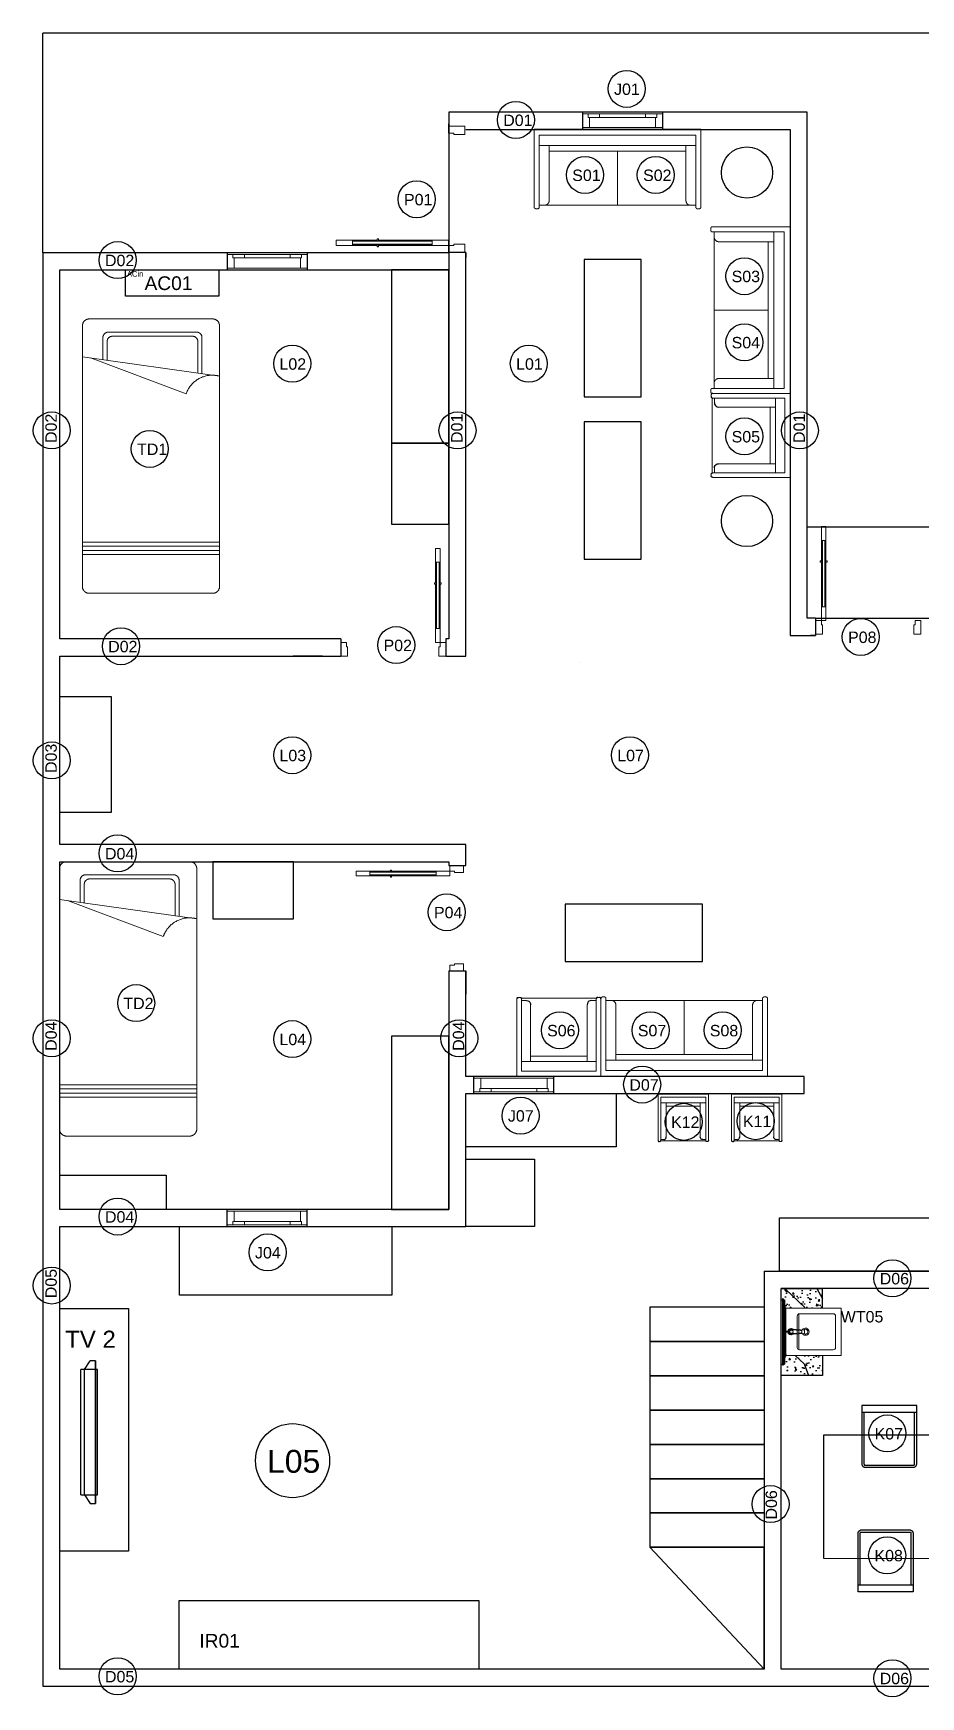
# Model space of a CAD drawing. Header units: centimetres. Extents: x 1014 to 6932, y -804 to 5080.
# Drawn here: x 1014 to 1791, y -8 to 1448 of the extents above; entities that cross this region are included whole.
import ezdxf

# ---------------------------------------------------------------- set-up
doc = ezdxf.new("R2010")
doc.units = ezdxf.units.CM
doc.header["$MEASUREMENT"] = 0
doc.set_wipeout_variables(frame=1)
for name, color, linetype in [('ARS-Dinding', 7, 'Continuous'), ('ARS-FURNITURE', 252, 'Continuous'), ('ARS-LANTAI', 2, 'Continuous'), ('ARS-Perabot', 9, 'Continuous'), ('FURNITURE', 251, 'Continuous'), ('TEKS', 7, 'Continuous')]:
    doc.layers.add(name, color=color, linetype=linetype)
doc.layers.add('ARS-KUSEN', color=25, linetype='Continuous', lineweight=9)
doc.layers.add('Hatch', color=8, linetype='Continuous', lineweight=9)
doc.styles.get("Standard").update_dxf_attribs({"font": 'arial.ttf'})
pattern_1 = [(320, (4722.475, -12327.664), (-1.255043, -14.345204), [1.5, -16.5]), (265, (4722.475, -12327.664), (15.043843, 2.775027), [1.2, -13.2]), (10.45144, (4722.371, -12328.859), (13.7888, -11.570177), [1.274804, -14.022842]), (316.1842, (4726.475, -12327.664), (-3.310386, -21.344827), [2.25, -24.75]), (6.63564, (4726.2, -12329.442), (19.482372, -18.69324), [1.912207, -21.034275]), (261.18416, (4726.475, -12327.664), (19.482372, -18.69324), [1.8, -19.8]), (291, (4725.475, -12329.664), (-8.052378, -11.938141), [1.5, -16.5]), (236, (4725.475, -12329.664), (14.503001, -4.866307), [1.2, -13.2]), (341.45144, (4724.804, -12330.658), (6.450623, -16.804448), [1.274804, -14.022842]), (307.5, (4722.4754, -12327.6636), (6.657877, -0.2431971), [0, -13.04, 0, -13.4, 0, -13.25]), (277.5, (4722.4754, -12327.6636), (7.8882342, -5.2613907), [0, -7.64, 0, -12.74, 0, -5.05]), (237.5, (4722.4754, -12323.2036), (-0.4510974, -10.6764487), [0, -5, 0, -15.6, 0, -20.7]), (227.5, (4722.475, -12321.204), (2.0020996, -11.6637234), [0, -6.5, 0, -10.36, 0, -14.7])]
pattern_2 = [(288.4349, (4709.475, -12327.664), (49.99992, -100.000022), [18.97365, -139.1402]), (319.3987, (4715.4754, -12345.6636), (299.999951, -250.000021), [9.21955, -451.7577]), (316.8476, (4672.4754, -12351.6636), (749.99987688, -700.0001417), [21.9317, -1074.6539]), (289.9831, (4688.4754, -12366.6636), (149.9999727, -400.000033), [11.7047, -573.5303]), (270, (4692.475, -12327.664), (50, -50), [10, -40]), (298.4429, (4692.4754, -12337.6636), (-349.99969195, 650.0001883), [27.2947, -1337.4397]), (264.2894, (4705.4754, -12361.6636), (50.0000657, 449.9999712), [10.0499, -492.4439]), (309.8056, (4704.4754, -12371.6636), (-200.0001216, 249.999903), [7.81025, -382.70225])]

# ---------------------------------------------------------------- blocks, each defined once
blk = doc.blocks.new('SOFA 2')
at = {"layer": 'FURNITURE', "lineweight": 13}
for points in [[(-112.1, 3.2), (-112.2, 3.2), (-112.2, 3.2), (-112.3, 3.2), (-112.3, 3.2), (-112.4, 3.2), (-112.4, 3.2), (-112.5, 3.2), (-112.5, 3.2), (-112.6, 3.2), (-112.6, 3.1), (-112.6, 3.1), (-112.7, 3.1), (-112.7, 3.1), (-112.8, 3.1), (-112.8, 3), (-112.9, 3), (-112.9, 3), (-112.9, 3), (-113, 2.9), (-113, 2.9), (-113.1, 2.9), (-113.1, 2.8), (-113.1, 2.8), (-113.2, 2.8), (-113.2, 2.7), (-113.2, 2.7), (-113.3, 2.7), (-113.3, 2.6), (-113.3, 2.6), (-113.3, 2.5), (-113.4, 2.5), (-113.4, 2.4), (-113.4, 2.4), (-113.4, 2.4), (-113.5, 2.3), (-113.5, 2.3), (-113.5, 2.2), (-113.5, 2.2), (-113.5, 2.1), (-113.5, 2.1), (-113.5, 2), (-113.5, 2), (-113.6, 1.9), (-113.6, 1.9), (-113.6, 1.8), (-113.6, 1.8)], [(-113.6, -35.9), (-113.6, 1.8)], [(-110.4, 3.2), (-112.1, 3.2)], [(-108.9, 1.8), (-108.9, 1.8), (-108.9, 1.9), (-108.9, 1.9), (-108.9, 2), (-108.9, 2), (-108.9, 2.1), (-109, 2.1), (-109, 2.2), (-109, 2.2), (-109, 2.3), (-109, 2.3), (-109, 2.4), (-109.1, 2.4), (-109.1, 2.4), (-109.1, 2.5), (-109.1, 2.5), (-109.1, 2.6), (-109.2, 2.6), (-109.2, 2.7), (-109.2, 2.7), (-109.3, 2.7), (-109.3, 2.8), (-109.3, 2.8), (-109.4, 2.8), (-109.4, 2.9), (-109.4, 2.9), (-109.5, 2.9), (-109.5, 3), (-109.6, 3), (-109.6, 3), (-109.6, 3), (-109.7, 3.1), (-109.7, 3.1), (-109.8, 3.1), (-109.8, 3.1), (-109.9, 3.1), (-109.9, 3.2), (-110, 3.2), (-110, 3.2), (-110.1, 3.2), (-110.1, 3.2), (-110.2, 3.2), (-110.2, 3.2), (-110.3, 3.2), (-110.3, 3.2), (-110.4, 3.2)], [(-108.9, -35.9), (-108.9, 1.8)], [(-36.3, 0), (-108.9, 0)], [(-99.7, -4.3), (-99.7, -4.2), (-99.7, -4), (-99.7, -3.9), (-99.8, -3.7), (-99.8, -3.6), (-99.8, -3.4), (-99.8, -3.3), (-99.9, -3.1), (-99.9, -3), (-100, -2.9), (-100, -2.7), (-100.1, -2.6), (-100.1, -2.4), (-100.2, -2.3), (-100.3, -2.2), (-100.3, -2.1), (-100.4, -1.9), (-100.5, -1.8), (-100.6, -1.7), (-100.7, -1.6), (-100.8, -1.5), (-100.9, -1.3), (-101, -1.2), (-101.1, -1.1), (-101.2, -1), (-101.3, -0.9), (-101.4, -0.9), (-101.6, -0.8), (-101.7, -0.7), (-101.8, -0.6), (-101.9, -0.5), (-102.1, -0.5), (-102.2, -0.4), (-102.3, -0.3), (-102.5, -0.3), (-102.6, -0.2), (-102.7, -0.2), (-102.9, -0.1), (-103, -0.1), (-103.2, -0.1), (-103.3, 0), (-103.5, 0), (-103.6, 0), (-103.8, 0), (-103.9, 0), (-104, 0)], [(-36.3, 0), (36.3, 0)], [(-36.3, -35.9), (-36.3, 0)], [(37.7, 3.2), (37.7, 3.2), (37.7, 3.2), (37.6, 3.2), (37.6, 3.2), (37.5, 3.2), (37.5, 3.2), (37.4, 3.1), (37.4, 3.1), (37.3, 3.1), (37.3, 3.1), (37.2, 3.1), (37.2, 3.1), (37.1, 3), (37.1, 3), (37, 3), (37, 3), (37, 2.9), (36.9, 2.9), (36.9, 2.9), (36.8, 2.9), (36.8, 2.8), (36.8, 2.8), (36.7, 2.8), (36.7, 2.7), (36.7, 2.7), (36.6, 2.7), (36.6, 2.6), (36.6, 2.6), (36.5, 2.5), (36.5, 2.5), (36.5, 2.5), (36.5, 2.4), (36.4, 2.4), (36.4, 2.3), (36.4, 2.3), (36.4, 2.2), (36.4, 2.2), (36.4, 2.1), (36.3, 2.1), (36.3, 2), (36.3, 2), (36.3, 1.9), (36.3, 1.9), (36.3, 1.8), (36.3, 1.8), (36.3, 1.7)], [(36.3, -35.9), (36.3, 1.7)], [(37.7, 3.2), (39.5, 3.2)], [(41, 1.7), (41, 1.8), (40.9, 1.8), (40.9, 1.9), (40.9, 1.9), (40.9, 2), (40.9, 2), (40.9, 2.1), (40.9, 2.1), (40.9, 2.2), (40.9, 2.2), (40.9, 2.3), (40.8, 2.3), (40.8, 2.4), (40.8, 2.4), (40.8, 2.4), (40.7, 2.5), (40.7, 2.5), (40.7, 2.6), (40.7, 2.6), (40.6, 2.7), (40.6, 2.7), (40.6, 2.7), (40.5, 2.8), (40.5, 2.8), (40.5, 2.8), (40.4, 2.9), (40.4, 2.9), (40.3, 2.9), (40.3, 2.9), (40.3, 3), (40.2, 3), (40.2, 3), (40.1, 3), (40.1, 3.1), (40, 3.1), (40, 3.1), (39.9, 3.1), (39.9, 3.1), (39.8, 3.1), (39.8, 3.2), (39.8, 3.2), (39.7, 3.2), (39.7, 3.2), (39.6, 3.2), (39.6, 3.2), (39.5, 3.2)], [(40.9, -35.9), (41, 1.7)], [(-99.7, -35.9), (-99.7, -4.3)], [(31.4, 0), (31.3, 0), (31.1, 0), (31, 0), (30.8, 0), (30.7, -0.1), (30.6, -0.1), (30.4, -0.1), (30.3, -0.2), (30.1, -0.2), (30, -0.3), (29.9, -0.3), (29.7, -0.4), (29.6, -0.4), (29.4, -0.5), (29.3, -0.6), (29.2, -0.6), (29.1, -0.7), (28.9, -0.8), (28.8, -0.9), (28.7, -1), (28.6, -1.1), (28.5, -1.2), (28.4, -1.3), (28.3, -1.4), (28.2, -1.5), (28.1, -1.6), (28, -1.7), (27.9, -1.8), (27.8, -2), (27.7, -2.1), (27.7, -2.2), (27.6, -2.3), (27.5, -2.5), (27.5, -2.6), (27.4, -2.7), (27.4, -2.9), (27.3, -3), (27.3, -3.2), (27.2, -3.3), (27.2, -3.5), (27.2, -3.6), (27.1, -3.7), (27.1, -3.9), (27.1, -4), (27.1, -4.2), (27.1, -4.3)], [(27.1, -35.9), (27.1, -4.3)], [(-113.6, -70.4), (-113.6, -35.9)], [(-108.9, -65), (-108.9, -35.9)], [(-99.7, -55.4), (-99.7, -35.9)], [(-36.3, -50.1), (-36.3, -35.9)], [(27.1, -55.4), (27.1, -35.9)], [(36.3, -65), (36.3, -35.9)], [(40.9, -70.5), (40.9, -35.9)], [(-36.3, -55.4), (-108.9, -55.4)], [(-36.3, -50.1), (-99.7, -50.1)], [(-36.3, -50.1), (27.1, -50.1)], [(-36.3, -55.4), (36.3, -55.4)], [(-36.3, -70.5), (-113.6, -70.4)], [(-36.3, -65), (-108.9, -65)], [(-36.3, -65), (36.3, -65)], [(-36.3, -70.5), (40.9, -70.5)]]:
    blk.add_lwpolyline(points, dxfattribs=at)
blk = doc.blocks.new('SOFA 1')
at = {"layer": 'FURNITURE', "lineweight": 13}
for points in [[(-53.5, 13.8), (-53.5, -71.2)], [(-53.5, 13.8), (-18.9, 13.8)], [(-48.1, 9.2), (-48.1, -66.5)], [(-48.1, 9.2), (-18.9, 9.2)], [(-38.5, 9.2), (-38.5, -66.5)], [(-19, 13.8), (25, 13.8)], [(-19, 9.2), (25, 9.2)], [(-19, 0), (19, 0)], [(23.3, 4.3), (23.3, 9.2)], [(25.6, 9.3), (25.6, -66.7)], [(26.5, 10.6), (26.5, 12.4)], [(-38.5, 0), (-19, 0)], [(-33.1, 0), (-33.1, -57.3)], [(-48.1, -66.5), (-19, -66.5)], [(-38.5, -57.3), (-19, -57.3)], [(-19, -57.3), (19, -57.3)], [(-19, -66.5), (25, -66.5)], [(23.3, -61.6), (23.3, -66.5)], [(-53.5, -71.2), (-19, -71.2)], [(-19, -71.2), (25, -71.2)], [(26.5, -68), (26.5, -69.7)]]:
    blk.add_lwpolyline(points, dxfattribs=at)
at = {"layer": 'FURNITURE'}
for points in [[(20.3, 0.2), (19, 0)], [(21.5, 0.8), (20.3, 0.2)], [(22.5, 1.8), (21.5, 0.8)], [(23.1, 3), (22.5, 1.8)], [(23.3, 4.3), (23.1, 3)], [(25, 13.8), (25.5, 13.8)], [(25.5, 9.3), (25, 9.2)], [(25.5, 13.8), (25.9, 13.6)], [(25.9, 9.5), (25.5, 9.3)], [(25.9, 13.6), (26.2, 13.2)], [(26.2, 9.8), (25.9, 9.5)], [(26.2, 13.2), (26.4, 12.8)], [(26.4, 10.2), (26.2, 9.8)], [(26.4, 12.8), (26.5, 12.4)], [(26.5, 10.6), (26.4, 10.2)], [(20.3, -57.5), (19, -57.3)], [(21.5, -58.1), (20.3, -57.5)], [(22.5, -59.1), (21.5, -58.1)], [(23.1, -60.3), (22.5, -59.1)], [(23.3, -61.6), (23.1, -60.3)], [(25.5, -66.6), (25, -66.5)], [(25.9, -66.8), (25.5, -66.6)], [(26.2, -67.1), (25.9, -66.8)], [(26.4, -67.5), (26.2, -67.1)], [(25, -71.2), (25.5, -71.1)], [(25.5, -71.1), (25.9, -70.9)], [(25.9, -70.9), (26.2, -70.6)], [(26.2, -70.6), (26.4, -70.2)], [(26.5, -68), (26.4, -67.5)], [(26.4, -70.2), (26.5, -69.7)]]:
    blk.add_lwpolyline(points, dxfattribs=at)
blk = doc.blocks.new('meja tamu')
at = {"layer": 'ARS-Perabot'}
blk.add_lwpolyline([(1795.9, 3406.3), (1675.9, 3406.3), (1675.9, 3356.3), (1795.9, 3356.3)], close=True, dxfattribs=at)
blk = doc.blocks.new('JUM')
at = {"layer": 'FURNITURE', "lineweight": 13}
for points in [[(61208, 1255), (61206, 1255), (61205, 1255), (61203, 1255), (61201, 1254), (61200, 1254), (61198, 1254), (61196, 1254), (61195, 1253), (61193, 1253), (61191, 1252), (61190, 1251), (61188, 1251), (61187, 1250), (61185, 1249), (61184, 1249), (61182, 1248), (61181, 1247), (61179, 1246), (61178, 1245), (61176, 1244), (61175, 1243), (61174, 1241), (61173, 1240), (61171, 1239), (61170, 1238), (61169, 1236), (61168, 1235), (61167, 1234), (61166, 1232), (61165, 1231), (61164, 1229), (61164, 1228), (61163, 1226), (61162, 1225), (61162, 1223), (61161, 1222), (61160, 1220), (61160, 1218), (61159, 1217), (61159, 1215), (61159, 1213), (61158, 1212), (61158, 1210), (61158, 1208), (61158, 1207), (61158, 1205)], [(61208, 1255), (62108, 1255)], [(62158, 1205), (62158, 1207), (62158, 1208), (62158, 1210), (62158, 1212), (62157, 1213), (62157, 1215), (62157, 1217), (62156, 1218), (62156, 1220), (62155, 1222), (62155, 1223), (62154, 1225), (62153, 1226), (62152, 1228), (62152, 1229), (62151, 1231), (62150, 1232), (62149, 1234), (62148, 1235), (62147, 1236), (62146, 1238), (62145, 1239), (62143, 1240), (62142, 1241), (62141, 1243), (62140, 1244), (62138, 1245), (62137, 1246), (62135, 1247), (62134, 1248), (62133, 1249), (62131, 1249), (62130, 1250), (62128, 1251), (62126, 1251), (62125, 1252), (62123, 1253), (62122, 1253), (62120, 1254), (62118, 1254), (62117, 1254), (62115, 1254), (62113, 1255), (62111, 1255), (62110, 1255), (62108, 1255)], [(61158, -695), (61158, 1205)], [(61326, 1159), (61325, 1159), (61323, 1159), (61322, 1159), (61320, 1159), (61319, 1159), (61318, 1158), (61316, 1158), (61315, 1158), (61314, 1157), (61312, 1157), (61311, 1157), (61310, 1156), (61309, 1155), (61307, 1155), (61306, 1154), (61305, 1154), (61304, 1153), (61303, 1152), (61302, 1151), (61301, 1150), (61300, 1149), (61299, 1149), (61298, 1148), (61297, 1147), (61296, 1146), (61295, 1145), (61294, 1143), (61293, 1142), (61292, 1141), (61292, 1140), (61291, 1139), (61290, 1138), (61290, 1137), (61289, 1135), (61289, 1134), (61288, 1133), (61288, 1131), (61287, 1130), (61287, 1129), (61287, 1127), (61286, 1126), (61286, 1125), (61286, 1123), (61286, 1122), (61286, 1121), (61286, 1119)], [(61286, 1119), (61286, 857)], [(61356, 1129), (61355, 1129), (61353, 1129), (61352, 1129), (61350, 1129), (61349, 1129), (61348, 1128), (61346, 1128), (61345, 1128), (61344, 1127), (61342, 1127), (61341, 1127), (61340, 1126), (61339, 1125), (61337, 1125), (61336, 1124), (61335, 1124), (61334, 1123), (61333, 1122), (61332, 1121), (61331, 1120), (61330, 1119), (61329, 1119), (61328, 1118), (61327, 1117), (61326, 1116), (61325, 1115), (61324, 1113), (61323, 1112), (61322, 1111), (61322, 1110), (61321, 1109), (61320, 1108), (61320, 1107), (61319, 1105), (61319, 1104), (61318, 1103), (61318, 1101), (61317, 1100), (61317, 1099), (61317, 1097), (61316, 1096), (61316, 1095), (61316, 1093), (61316, 1092), (61316, 1091), (61316, 1089)], [(61968, 1159), (61326, 1159)], [(61938, 1129), (61356, 1129)], [(61978, 1089), (61978, 1091), (61978, 1092), (61978, 1093), (61978, 1095), (61978, 1096), (61977, 1097), (61977, 1099), (61977, 1100), (61976, 1101), (61976, 1103), (61975, 1104), (61975, 1105), (61974, 1107), (61974, 1108), (61973, 1109), (61972, 1110), (61972, 1111), (61971, 1112), (61970, 1113), (61969, 1115), (61968, 1116), (61968, 1117), (61967, 1118), (61966, 1119), (61965, 1119), (61964, 1120), (61962, 1121), (61961, 1122), (61960, 1123), (61959, 1124), (61958, 1124), (61957, 1125), (61955, 1125), (61954, 1126), (61953, 1127), (61952, 1127), (61950, 1127), (61949, 1128), (61948, 1128), (61946, 1128), (61945, 1129), (61944, 1129), (61942, 1129), (61941, 1129), (61940, 1129), (61938, 1129)], [(62008, 1119), (62008, 1121), (62008, 1122), (62008, 1123), (62008, 1125), (62008, 1126), (62007, 1127), (62007, 1129), (62007, 1130), (62006, 1131), (62006, 1133), (62005, 1134), (62005, 1135), (62004, 1137), (62004, 1138), (62003, 1139), (62002, 1140), (62002, 1141), (62001, 1142), (62000, 1143), (61999, 1145), (61998, 1146), (61998, 1147), (61997, 1148), (61996, 1149), (61995, 1149), (61994, 1150), (61992, 1151), (61991, 1152), (61990, 1153), (61989, 1154), (61988, 1154), (61987, 1155), (61985, 1155), (61984, 1156), (61983, 1157), (61982, 1157), (61980, 1157), (61979, 1158), (61978, 1158), (61976, 1158), (61975, 1159), (61974, 1159), (61972, 1159), (61971, 1159), (61970, 1159), (61968, 1159)], [(62008, 959), (62008, 1119)], [(62158, -695), (62158, 1205)], [(62158, 980), (61158, 839)], [(61316, 1089), (61316, 861)], [(61402, 709), (62100, 971)], [(61978, 954), (61978, 1089)], [(61402, 709), (61399, 716), (61396, 722), (61394, 729), (61390, 735), (61387, 741), (61384, 747), (61380, 753), (61376, 759), (61372, 765), (61367, 770), (61363, 776), (61358, 781), (61353, 786), (61348, 791), (61343, 796), (61337, 800), (61332, 805), (61326, 809), (61320, 813), (61314, 816), (61308, 820), (61302, 823), (61296, 826), (61289, 829), (61283, 832), (61276, 834), (61269, 836), (61263, 838), (61256, 840), (61249, 842), (61242, 843), (61235, 844), (61228, 845), (61221, 845), (61214, 845), (61207, 845), (61200, 845), (61193, 845), (61186, 844), (61179, 843), (61172, 842), (61165, 840), (61158, 839)], [(61158, -372), (62158, -372)], [(61158, -402), (62158, -402)], [(61158, -432), (62158, -432)], [(61158, -462), (62158, -462)], [(61158, -695), (61158, -697), (61158, -698), (61158, -700), (61158, -702), (61159, -704), (61159, -705), (61159, -707), (61160, -709), (61160, -710), (61161, -712), (61162, -713), (61162, -715), (61163, -717), (61164, -718), (61164, -720), (61165, -721), (61166, -723), (61167, -724), (61168, -725), (61169, -727), (61170, -728), (61171, -729), (61173, -730), (61174, -732), (61175, -733), (61176, -734), (61178, -735), (61179, -736), (61181, -737), (61182, -738), (61184, -739), (61185, -739), (61187, -740), (61188, -741), (61190, -742), (61191, -742), (61193, -743), (61195, -743), (61196, -744), (61198, -744), (61200, -744), (61201, -745), (61203, -745), (61205, -745), (61206, -745), (61208, -745)], [(62108, -745), (62110, -745), (62111, -745), (62113, -745), (62115, -745), (62117, -744), (62118, -744), (62120, -744), (62122, -743), (62123, -743), (62125, -742), (62126, -742), (62128, -741), (62130, -740), (62131, -739), (62133, -739), (62134, -738), (62135, -737), (62137, -736), (62138, -735), (62140, -734), (62141, -733), (62142, -732), (62143, -730), (62145, -729), (62146, -728), (62147, -727), (62148, -725), (62149, -724), (62150, -723), (62151, -721), (62152, -720), (62152, -718), (62153, -717), (62154, -715), (62155, -713), (62155, -712), (62156, -710), (62156, -709), (62157, -707), (62157, -705), (62157, -704), (62158, -702), (62158, -700), (62158, -698), (62158, -697), (62158, -695)], [(62108, -745), (61208, -745)]]:
    blk.add_lwpolyline(points, dxfattribs=at)
blk = doc.blocks.new('rak 3')
at = {"layer": 'ARS-Perabot'}
blk.add_lwpolyline([(1286.9, 3561.3), (1379.9, 3561.3), (1379.9, 3531.3), (1286.9, 3531.3)], close=True, dxfattribs=at)
blk = doc.blocks.new('jendela')
at = {"layer": 'ARS-Dinding', "color": 251}
for points in [[(2049.6, 3090.9), (2049.6, 3075.9)], [(2119.6, 3090.9), (2119.6, 3075.9)]]:
    blk.add_lwpolyline(points, dxfattribs=at)
at = {"layer": 'ARS-KUSEN'}
for points in [[(2049.6, 3077.4), (2049.6, 3089.4)], [(2049.6, 3089.4), (2054.6, 3089.4)], [(2049.6, 3077.4), (2049.6, 3089.4)], [(2054.6, 3089.4), (2054.6, 3086.4)], [(2064.6, 3089.4), (2054.6, 3089.4)], [(2054.6, 3089.4), (2054.6, 3086.4)], [(2054.6, 3086.4), (2064.6, 3086.4)], [(2054.6, 3086.4), (2055.6, 3086.4)], [(2055.6, 3086.4), (2055.6, 3077.4)], [(2064.6, 3087.4), (2064.6, 3089.4)], [(2064.6, 3089.4), (2104.6, 3089.4)], [(2064.6, 3087.4), (2064.6, 3089.4)], [(2064.6, 3086.4), (2064.6, 3087.6)], [(2064.6, 3086.4), (2064.6, 3087.6)], [(2104.6, 3086.4), (2064.6, 3086.4)], [(2104.6, 3089.4), (2114.6, 3089.4)], [(2104.6, 3087.6), (2104.6, 3089.4)], [(2104.6, 3089.4), (2104.6, 3087.6)], [(2104.6, 3086.4), (2104.6, 3087.6)], [(2104.6, 3087.6), (2104.6, 3086.4)], [(2114.6, 3086.4), (2104.6, 3086.4)], [(2113.6, 3086.4), (2114.6, 3086.4)], [(2113.6, 3077.4), (2113.6, 3086.4)], [(2114.6, 3089.4), (2114.6, 3086.4)], [(2114.6, 3086.4), (2114.6, 3089.4)], [(2114.6, 3089.4), (2119.6, 3089.4), (2119.6, 3077.4)], [(2055.6, 3077.4), (2049.6, 3077.4)], [(2119.6, 3077.4), (2049.6, 3077.4)], [(2119.6, 3077.4), (2113.6, 3077.4)]]:
    blk.add_lwpolyline(points, dxfattribs=at)
blk = doc.blocks.new('pintu 80')
at = {"layer": 'ARS-KUSEN'}
for points in [[(958.07, 3503.09), (958.57, 3503.09), (958.57, 3503.49), (958.67, 3503.49), (958.67, 3504.29), (958.07, 3504.29)], [(967.27, 3503.09), (966.77, 3503.09), (966.77, 3503.49), (966.67, 3503.49), (966.67, 3504.29), (967.27, 3504.29)], [(958.57, 3503.09), (958.57, 3501.89), (958.97, 3501.89), (958.97, 3503.09)], [(958.62, 3497.99), (958.62, 3497.89), (958.47, 3497.89), (958.47, 3497.99)], [(958.92, 3497.99), (958.92, 3497.89), (959.07, 3497.89), (959.07, 3497.99)], [(958.57, 3496.09), (958.57, 3494.89), (958.97, 3494.89), (958.97, 3496.09)]]:
    blk.add_lwpolyline(points, close=True, dxfattribs=at)
at = {"layer": 'ARS-KUSEN', "color": 16}
for points in [[(958.97, 3497.99), (958.97, 3501.89), (958.57, 3501.89), (958.57, 3497.99)], [(958.57, 3497.89), (958.57, 3496.09), (958.97, 3496.09), (958.97, 3497.89)]]:
    blk.add_lwpolyline(points, dxfattribs=at)
at = {"layer": 'ARS-KUSEN'}
for points in [[(958.62, 3501.89), (958.62, 3496.09)], [(958.66, 3501.89), (958.66, 3496.09)], [(958.88, 3501.89), (958.88, 3496.09)], [(958.92, 3501.89), (958.92, 3496.09)]]:
    blk.add_lwpolyline(points, dxfattribs=at)
blk = doc.blocks.new('KURSI MAKAN')
at = {"layer": 'ARS-FURNITURE'}
for points in [[(-22.2, 4.8), (-22.3, 4.8), (-22.4, 4.8), (-22.5, 4.8), (-22.6, 4.8), (-22.7, 4.7), (-22.7, 4.7), (-22.8, 4.7), (-22.9, 4.7), (-23, 4.7), (-23.1, 4.6), (-23.1, 4.6), (-23.2, 4.6), (-23.3, 4.5), (-23.4, 4.5), (-23.5, 4.5), (-23.5, 4.4), (-23.6, 4.4), (-23.7, 4.3), (-23.7, 4.3), (-23.8, 4.2), (-23.9, 4.2), (-23.9, 4.1), (-24, 4.1), (-24.1, 4), (-24.1, 3.9), (-24.2, 3.9), (-24.2, 3.8), (-24.3, 3.7), (-24.3, 3.7), (-24.4, 3.6), (-24.4, 3.5), (-24.4, 3.4), (-24.5, 3.4), (-24.5, 3.3), (-24.6, 3.2), (-24.6, 3.1), (-24.6, 3), (-24.6, 3), (-24.7, 2.9), (-24.7, 2.8), (-24.7, 2.7), (-24.7, 2.6), (-24.7, 2.5), (-24.7, 2.5), (-24.7, 2.4), (-24.7, 2.3)], [(-24.7, 2.3), (-24.7, -32.7)], [(-22.2, 3.3), (-22.3, 3.3), (-22.3, 3.3), (-22.3, 3.3), (-22.4, 3.3), (-22.4, 3.3), (-22.4, 3.3), (-22.5, 3.3), (-22.5, 3.2), (-22.5, 3.2), (-22.6, 3.2), (-22.6, 3.2), (-22.6, 3.2), (-22.7, 3.2), (-22.7, 3.2), (-22.7, 3.2), (-22.7, 3.1), (-22.8, 3.1), (-22.8, 3.1), (-22.8, 3.1), (-22.9, 3.1), (-22.9, 3), (-22.9, 3), (-22.9, 3), (-23, 3), (-23, 2.9), (-23, 2.9), (-23, 2.9), (-23, 2.9), (-23.1, 2.8), (-23.1, 2.8), (-23.1, 2.8), (-23.1, 2.7), (-23.1, 2.7), (-23.1, 2.7), (-23.2, 2.7), (-23.2, 2.6), (-23.2, 2.6), (-23.2, 2.6), (-23.2, 2.5), (-23.2, 2.5), (-23.2, 2.5), (-23.2, 2.4), (-23.2, 2.4), (-23.2, 2.4), (-23.2, 2.3), (-23.2, 2.3)], [(-23.2, 2.3), (-23.2, -32.7)], [(20.3, 4.8), (-22.2, 4.8)], [(15.3, 3.3), (-22.2, 3.3)], [(20.3, -35.2), (20.3, 4.8)], [(-24.7, -32.7), (-24.7, -32.8), (-24.7, -32.9), (-24.7, -33), (-24.7, -33.1), (-24.7, -33.1), (-24.7, -33.2), (-24.7, -33.3), (-24.6, -33.4), (-24.6, -33.5), (-24.6, -33.6), (-24.6, -33.6), (-24.5, -33.7), (-24.5, -33.8), (-24.4, -33.9), (-24.4, -33.9), (-24.4, -34), (-24.3, -34.1), (-24.3, -34.2), (-24.2, -34.2), (-24.2, -34.3), (-24.1, -34.4), (-24.1, -34.4), (-24, -34.5), (-23.9, -34.5), (-23.9, -34.6), (-23.8, -34.7), (-23.7, -34.7), (-23.7, -34.8), (-23.6, -34.8), (-23.5, -34.9), (-23.5, -34.9), (-23.4, -34.9), (-23.3, -35), (-23.2, -35), (-23.1, -35), (-23.1, -35.1), (-23, -35.1), (-22.9, -35.1), (-22.8, -35.1), (-22.7, -35.2), (-22.7, -35.2), (-22.6, -35.2), (-22.5, -35.2), (-22.4, -35.2), (-22.3, -35.2), (-22.2, -35.2)], [(-23.2, -32.7), (-23.2, -32.7), (-23.2, -32.8), (-23.2, -32.8), (-23.2, -32.9), (-23.2, -32.9), (-23.2, -32.9), (-23.2, -33), (-23.2, -33), (-23.2, -33), (-23.2, -33.1), (-23.2, -33.1), (-23.1, -33.1), (-23.1, -33.1), (-23.1, -33.2), (-23.1, -33.2), (-23.1, -33.2), (-23.1, -33.3), (-23, -33.3), (-23, -33.3), (-23, -33.3), (-23, -33.4), (-23, -33.4), (-22.9, -33.4), (-22.9, -33.4), (-22.9, -33.5), (-22.9, -33.5), (-22.8, -33.5), (-22.8, -33.5), (-22.8, -33.6), (-22.7, -33.6), (-22.7, -33.6), (-22.7, -33.6), (-22.7, -33.6), (-22.6, -33.6), (-22.6, -33.6), (-22.6, -33.7), (-22.5, -33.7), (-22.5, -33.7), (-22.5, -33.7), (-22.4, -33.7), (-22.4, -33.7), (-22.4, -33.7), (-22.3, -33.7), (-22.3, -33.7), (-22.3, -33.7), (-22.2, -33.7)], [(-22.2, -33.7), (15.3, -33.7)], [(-22.2, -35.2), (20.3, -35.2)]]:
    blk.add_lwpolyline(points, dxfattribs=at)
blk.add_lwpolyline([(20.3, 4.8), (15.3, 4.8), (15.3, -35.2), (20.3, -35.2)], close=True, dxfattribs=at)
blk = doc.blocks.new('wasf')
blk.add_wipeout([(-207, 172), (208, 172), (208, -313), (-207, -313)]).dxf.layer = 'Hatch'
at = {"layer": 'Hatch'}
for p, q in [((158, 57), (-157, 57)), ((-27, 122), (-27, 128)), ((-21, 106), (-15, 106)), ((-21, 106), (-14, 11)), ((-15, 104), (-9, 34)), ((12, 9), (-11, 9)), ((-6, 31), (6, 31)), ((9, 34), (15, 104)), ((22, 106), (15, 106)), ((15, 11), (22, 106)), ((27, 122), (27, 128))]:
    blk.add_line(p, q, dxfattribs=at)
blk.add_lwpolyline([(-207, -313), (208, -313), (208, 172), (-207, 172)], close=True, dxfattribs=at)
blk.add_lwpolyline([(-137, -263), (138, -263, 0.414214), (158, -243), (158, 52, 0.414214), (138, 72), (-137, 72, 0.414214), (-157, 52), (-157, -243, 0.414214)], format="xyb", close=True, dxfattribs=at)
for centre, radius in [((0, 161), 5.19), ((0, 122), 15), ((-10, 118), 2.09), ((12, 118), 2.09)]:
    blk.add_circle(centre, radius, dxfattribs=at)
for centre, radius, start, end in [((0, 128), 26.7, 0.0304, 180.2097), ((0, 122), 26.7, 324.0843, 216.8787), ((0, 0), 31.6, 119.4987, 270), ((0, 122), 20.9, 323.6921, 214.7801), ((0, 0), 21.2, 133.6658, 270), ((-27, 103), 11.9, 5.1261, 34.7801), ((-11, 12), 2.96, 184.2419, 270), ((-6, 34), 2.96, 185.1261, 270), ((0, 0), 31.6, 270, 58.8926), ((0, 0), 21.2, 270, 43.1693), ((6, 34), 2.96, 270, 355.0591), ((12, 12), 2.96, 270, 356.1591), ((26, 103), 11.9, 143.6921, 175.0591)]:
    blk.add_arc(centre, radius, start, end, dxfattribs=at)
blk = doc.blocks.new('TV')
at = {"layer": 'FURNITURE'}
for points in [[(8.8, 48.1), (-6.2, 48.1)], [(8.8, 48.1), (-6.2, 48.1)], [(-6.2, 48.1), (-6.2, -66.1)], [(-6.2, 48.1), (-6.2, -66.1)], [(0.3, 56), (-4.6, 56)], [(0.3, 56), (-4.6, 56)], [(-4.6, 56), (-4.6, -74)], [(-4.6, 56), (-4.6, -74)], [(-4.6, -74), (-4.6, 56)], [(5.7, 48.1), (0.3, 56)], [(5.7, 48.1), (0.3, 56)], [(5.7, 48.1), (5.7, -66.1)], [(5.7, 48.1), (5.7, -66.1)], [(8.8, 48.1), (8.8, -66.1)], [(8.8, 48.1), (8.8, -66.1)], [(-6.2, -66.1), (8.8, -66.1)], [(-6.2, -66.1), (8.8, -66.1)], [(-4.6, -74), (0.3, -74)], [(-4.6, -74), (0.3, -74)], [(5.7, -66.1), (0.3, -74)], [(5.7, -66.1), (0.3, -74)]]:
    blk.add_lwpolyline(points, dxfattribs=at)

msp = doc.modelspace()

# ---------------------------------------------------------------- hatches: boundary and pattern name
at = {"layer": 'ARS-FURNITURE'}
h = msp.add_hatch(dxfattribs=at)
h.set_pattern_fill('AR-CONC', color=256, scale=2, angle=990)
h.set_pattern_definition(pattern_1)
h.paths.add_polyline_path([(1671.7, 349.6), (1704.7, 349.6), (1704.7, 332.4), (1672.7, 332.4), (1672.7, 331.5), (1671.7, 331.5)])
h = msp.add_hatch(dxfattribs=at)
h.set_pattern_fill('WOOD2', color=256, scale=50, angle=900, pattern_type=2)
h.set_pattern_definition(pattern_2)
h.paths.add_polyline_path([(1671.7, 349.6), (1704.7, 349.6), (1704.7, 332.4), (1672.7, 332.4), (1672.7, 331.5), (1671.7, 331.5)])

# ---------------------------------------------------------------- linework, layer by layer
at = {"layer": 'ARS-Dinding'}
for p, q in [((1022.5, 1255.6), (1022.5, 1447.6)), ((3022.9, 1447.6), (1022.5, 1447.6)), ((1377.7, 1363.9), (1377.7, 1368.4)), ((1377.7, 1255.9), (1377.7, 1251.5)), ((1378.9, 1255.9), (1377.7, 1255.9)), ((1392.7, 1255.9), (1378.9, 1255.9)), ((1392.7, 1255.9), (1392.7, 1251.5)), ((1698.8, 935.8), (1694.3, 935.8)), ((1698.8, 935.8), (1698.8, 922)), ((1283.2, 917.8), (1240.8, 917.8)), ((1283.2, 917.8), (1283.2, 904)), ((1375.2, 917.8), (1375.2, 904)), ((1698.8, 920.8), (1694.3, 920.8)), ((1698.8, 922), (1698.8, 920.8)), ((1267.2, 902.8), (1241.7, 902.8)), ((1283.2, 904), (1283.2, 902.8)), ((1375.2, 904), (1375.2, 902.8)), ((1375.2, 902.8), (1379.6, 902.8)), ((1377.7, 719.5), (1391.5, 719.5)), ((1391.5, 719.5), (1392.7, 719.5)), ((1392.7, 719.5), (1392.7, 723.9)), ((1377.7, 627.5), (1377.7, 607.1)), ((1377.7, 627.5), (1391.5, 627.5)), ((1391.5, 627.5), (1392.7, 627.5)), ((1392.7, 627.5), (1392.7, 607.1)), ((1688.8, 520), (1688.8, 535))]:
    msp.add_line(p, q, dxfattribs=at)
at = {"layer": 'ARS-Dinding', "color": 2}
msp.add_line((1377.7, 1363.6), (1377.7, 1255.9), dxfattribs=at)
at = {"layer": 'ARS-Dinding', "flags": 128}
for points in [[(1691.5, 1378.6), (1377.7, 1378.6)], [(1377.7, 1378.6), (1377.7, 1363.6)], [(1691.5, 935.8), (1691.5, 1378.6)], [(1392.7, 1363.6), (1676.5, 1363.6)], [(1676.5, 1363.6), (1676.5, 920.8)], [(1377.7, 1255.6), (1022.5, 1255.6)], [(1022.5, 1255.6), (1022.5, 902.8)], [(1377.7, 1255.9), (1377.7, 1255.6)], [(1392.7, 917.8), (1392.7, 1255.9)], [(1037.5, 1240.6), (1377.7, 1240.6)], [(1037.5, 917.8), (1037.5, 1240.6)], [(1377.7, 1251.5), (1377.7, 917.8)], [(1698.8, 935.8), (1691.5, 935.8)], [(1283.2, 917.8), (1037.5, 917.8)], [(1377.7, 917.8), (1375.2, 917.8)], [(1392.7, 902.8), (1392.7, 917.8)], [(1676.5, 920.8), (1698.8, 920.8)], [(1022.5, 902.8), (1022.5, 1.6)], [(1037.5, 902.8), (1283.2, 902.8)], [(1037.5, 737.8), (1037.5, 902.8)], [(1375.2, 902.8), (1392.7, 902.8)], [(1392.7, 737.8), (1037.5, 737.8)], [(1392.7, 719.5), (1392.7, 737.8)], [(1037.5, 418.6), (1037.5, 722.8)], [(1037.5, 722.8), (1377.7, 722.8)], [(1377.7, 722.8), (1377.7, 719.5)], [(1377.7, 627.5), (1377.7, 418.6)], [(1392.7, 535), (1392.7, 627.5)], [(1688.8, 535), (1392.7, 535)], [(1392.7, 520), (1688.8, 520)], [(1392.7, 403.6), (1392.7, 520)], [(1377.7, 418.6), (1037.5, 418.6)], [(1037.5, 16.6), (1037.5, 403.6)], [(1037.5, 403.6), (1392.7, 403.6)], [(1653.7, 364.6), (1653.7, 16.6)], [(1653.7, 364.6), (1872.8, 364.6)], [(1668.7, 16.6), (1668.7, 349.6)], [(1872.8, 349.6), (1668.7, 349.6)], [(1653.7, 16.6), (1037.5, 16.6)], [(2022.7, 16.6), (1668.7, 16.6)], [(1022.5, 1.6), (3022.9, 1.6)]]:
    msp.add_lwpolyline(points, dxfattribs=at)
at = {"layer": 'ARS-FURNITURE', "color": 3}
for p, q in [((1668.7, 273.4), (1668.7, 349.6)), ((1668.7, 349.6), (1704.7, 349.6)), ((1668.7, 283.4), (1669.9, 283.4)), ((1670.5, 283.4), (1671.7, 283.4)), ((1704.7, 273.4), (1668.7, 273.4))]:
    msp.add_line(p, q, dxfattribs=at)
at = {"layer": 'ARS-FURNITURE'}
for p, q in [((1670.5, 340.6), (1669.9, 340.6)), ((1668.7, 273.4), (1668.7, 334.5)), ((1670.5, 282.4), (1669.9, 282.4))]:
    msp.add_line(p, q, dxfattribs=at)
for points in [[(1094.9, 1240.6), (1176.4, 1240.6), (1176.4, 1217.6), (1094.9, 1217.6)], [(1377.7, 1240.6), (1327.7, 1240.6), (1327.7, 1089), (1377.7, 1089)], [(1377.7, 1089), (1327.7, 1089), (1327.7, 1018.3), (1377.7, 1018.3)], [(1037.5, 867.5), (1082.3, 867.5), (1082.3, 765.9), (1037.5, 765.9)], [(1242, 672.8), (1242, 722.8), (1171.3, 722.8), (1171.3, 672.8)], [(1377.7, 570.3), (1327.7, 570.3), (1327.7, 418.6), (1377.7, 418.6)], [(1524.1, 473.4), (1392.7, 473.4), (1392.7, 520), (1524.1, 520)], [(1392.7, 403.6), (1392.7, 462.5), (1452.7, 462.5), (1452.7, 403.6)], [(1864.6, 364.6), (1667.1, 364.6), (1667.1, 411.3), (1864.6, 411.3)], [(1327.8, 343.6), (1142.2, 343.6), (1142.2, 403.6), (1327.8, 403.6)], [(1097.5, 332), (1097.5, 119.6), (1037.5, 119.6), (1037.5, 332)], [(1706.1, 113.4), (1706.1, 221.4), (1952.3, 221.4), (1952.3, 113.1)], [(1404, 16.6), (1141.7, 16.6), (1141.7, 76.6), (1404, 76.6)]]:
    msp.add_lwpolyline(points, close=True, dxfattribs=at)
for centre in [(1638.7, 1325.8), (1638.7, 1020.9)]:
    msp.add_circle(centre, 22.4, dxfattribs=at)
at = {"layer": 'ARS-LANTAI'}
for p, q in [((1691.5, 1015.8), (2353.9, 1015.8)), ((1698.8, 935.8), (1806.8, 935.8)), ((1553.7, 333.1), (1553.7, 123.1)), ((1653.7, 295), (1653.7, 85)), ((1553.7, 123.1), (1653.7, 16.6))]:
    msp.add_line(p, q, dxfattribs=at)
for points in [[(1653.7, 333.1), (1553.7, 333.1)], [(1553.7, 303.1), (1653.7, 303.1)], [(1653.7, 303.1), (1553.7, 303.1)], [(1553.7, 273.1), (1653.7, 273.1)], [(1653.7, 273.1), (1553.7, 273.1)], [(1553.7, 243.1), (1653.7, 243.1)], [(1653.7, 243.1), (1553.7, 243.1)], [(1553.7, 213.1), (1653.7, 213.1)], [(1653.7, 213.1), (1553.7, 213.1)], [(1553.7, 183.1), (1653.7, 183.1)], [(1653.7, 183.1), (1553.7, 183.1)], [(1553.7, 153.1), (1653.7, 153.1)], [(1653.7, 153.1), (1553.7, 153.1)], [(1553.7, 123.1), (1653.7, 123.1)], [(1653.7, 123.1), (1553.7, 123.1)], [(1553.7, 123.1), (1653.7, 123.1)], [(1653.7, 16.6), (1653.7, 123.1)]]:
    msp.add_lwpolyline(points, dxfattribs=at)
at = {"layer": 'TEKS'}
for centre in [(1533.5, 1399), (1497, 1323.7), (1558.9, 1323.7), (1349.7, 1302.4), (1636.5, 1235.1), (1636.5, 1177.3), (1636.5, 1095), (1116.1, 1084), (1738.3, 919.5), (1331.8, 912.4), (1376, 678.7), (1104.2, 599.2), (1475, 575.4), (1554.4, 575.4), (1617.4, 575.4), (1440.6, 500.7), (1583.4, 495.3), (1646.3, 495.9), (1219.3, 381.1), (1761.6, 222.7), (1761.4, 116)]:
    msp.add_circle(centre, 16.2, dxfattribs=at)
at = {"layer": 'TEKS', "color": 5}
for centre, radius in [((1436.5, 1371.8), 16.2), ((1088, 1249.2), 16.2), ((1240.8, 1158.6), 16.2), ((1447.8, 1158.6), 16.2), ((1030.3, 1100.2), 16.2), ((1385.4, 1100.2), 16.2), ((1685, 1100.2), 16.2), ((1090.9, 911.4), 16.2), ((1240.8, 816), 16.2), ((1536.3, 816), 16.2), ((1030.3, 811.5), 16.2), ((1088, 730.2), 16.2), ((1030.3, 568.4), 16.2), ((1240.8, 567.7), 16.2), ((1386.9, 568.4), 16.2), ((1547, 527.9), 16.2), ((1088, 412.4), 16.2), ((1030.3, 352.1), 16.2), ((1766, 358.4), 16.2), ((1241, 198.9), 32.4), ((1659.4, 160.9), 16.2), ((1088, 10.2), 16.2), ((1766, 8.5), 16.2)]:
    msp.add_circle(centre, radius, dxfattribs=at)

# ---------------------------------------------------------------- block references
at = {"layer": 'ARS-FURNITURE'}
for name, p, xscale, yscale, zscale, rotation in [('SOFA 2', (1491.2, 1297.2), 0.9436282424896514, 0.9436282424896514, 0.9436282424896514, 180.0000000000693), ('SOFA 2', (1610, 1239.7), 0.9436282424896514, 0.9436282424896514, 0.9436282424896514, 90.00000000006932), ('TV', (1064.3, 215.2), 0.96, 0.96, 0.96, 180), ('KURSI MAKAN', (1745, 222.8), 1.2, 1.2, 1.2, 90.00000000000006), ('KURSI MAKAN', (1741.8, 108.6), -1.2, 1.2, 1.2, 90.00000000000007)]:
    msp.add_blockref(name, p, dxfattribs=dict(at, xscale=xscale, yscale=yscale, zscale=zscale, rotation=rotation))
for p, rotation in [((-1860.1, 2925.5), 270), ((-1860.1, 2783.6), 270), ((3275.6, 4042), 180)]:
    msp.add_blockref('meja tamu', p, dxfattribs=dict(at, rotation=rotation))
for name, p, xscale, yscale, zscale in [('JUM', (8516.1, 1047.1), -0.12, 0.12, 0.12), ('JUM', (8496.1, 572.3), -0.12, 0.12, 0.12), ('SOFA 2', (1618.1, 601.5), 0.9436282424896514, 0.9436282424896514, 0.9436282424896514)]:
    msp.add_blockref(name, p, dxfattribs=dict(at, xscale=xscale, yscale=yscale, zscale=zscale))
at = {"layer": 'ARS-FURNITURE', "color": 6, "xscale": -0.864, "yscale": 0.864, "zscale": 0.864}
msp.add_blockref('SOFA 1', (1630.3, 1120.6), dxfattribs=at)
at = {"layer": 'ARS-FURNITURE', "color": 6, "rotation": 270}
for p, xscale, yscale, zscale in [((1498.9, 581.3), -0.864, 0.864, 0.864), ((1597.8, 491.9), 0.5184, 0.5184, 0.5184), ((1662.1, 491.9), 0.5184, 0.5184, 0.5184)]:
    msp.add_blockref('SOFA 1', p, dxfattribs=dict(at, xscale=xscale, yscale=yscale, zscale=zscale))
at = {"layer": 'ARS-FURNITURE'}
msp.add_blockref('rak 3', (-249.4, -3112.7), dxfattribs=at)
at = {"layer": 'ARS-Perabot'}
for p in [(-554.8, -1712.3), (-865.7, -1835.2)]:
    msp.add_blockref('jendela', p, dxfattribs=at)
for p, xscale, yscale, zscale, rotation in [((-40659.6, -10240.9), -12, 12, 12, 270), ((-7881.9, 35964.9), -10, 10, 10, 180), ((10955.9, 35945.7), 10, 10, 10, 180), ((-33652.2, 10300.2), 10, 10, 10, 270)]:
    msp.add_blockref('pintu 80', p, dxfattribs=dict(at, xscale=xscale, yscale=yscale, zscale=zscale, rotation=rotation))
at = {"layer": 'ARS-Perabot', "xscale": -1, "rotation": 180}
for p in [(-649.8, 3610.9), (-865.7, 3494.5)]:
    msp.add_blockref('jendela', p, dxfattribs=at)

# ---------------------------------------------------------------- texts
at = {"layer": 'ARS-Dinding', "insert": (1491.6, 897.5), "char_height": 0.2, "attachment_point": 1}
msp.add_mtext_dynamic_manual_height_columns('R. Tamu A', width=200.876, gutter_width=1, heights=[0], dxfattribs=at)
at = {"layer": 'ARS-Perabot', "insert": (1096.2, 1239.6), "char_height": 5, "attachment_point": 1}
msp.add_mtext_dynamic_manual_height_columns('{\\fTechnicLite|b0|i0|c2|p2;ACin\\fTechnic|b0|i0|c2|p2;  }', width=45.876, gutter_width=12.5, heights=[0], dxfattribs=at)
at = {"layer": 'TEKS', "attachment_point": 1}
for s, width, insert, char_height in [('J01', 29.643, (1522.4, 1403.7), 10), ('D01', 29.643, (1425.4, 1376.5), 10), ('S01', 29.643, (1485.8, 1328.4), 10), ('S02', 29.643, (1547.8, 1328.4), 10), ('P01', 29.643, (1338.6, 1307.1), 10), ('D02', 29.643, (1076.9, 1253.9), 10), ('S03', 29.643, (1625.3, 1239.9), 10), ('S04', 29.643, (1625.3, 1182), 10), ('L02', 29.643, (1229.6, 1163.3), 10), ('L01', 29.643, (1436.7, 1163.3), 10), ('S05', 29.643, (1625.3, 1099.7), 10), ('TD1', 29.643, (1105, 1088.7), 10), ('P02', 29.643, (1320.7, 917.1), 10), ('P08', 29.643, (1727.2, 924.2), 10), ('D02', 29.643, (1079.7, 916.1), 10), ('L03', 29.643, (1229.6, 820.8), 10), ('L07', 29.643, (1525.2, 820.8), 10), ('D04', 29.643, (1076.9, 734.9), 10), ('P04', 29.643, (1364.8, 683.4), 10), ('TD2', 29.643, (1093, 603.9), 10), ('L04', 29.643, (1229.6, 572.4), 10), ('S06', 29.643, (1463.8, 580.1), 10), ('S07', 29.643, (1543.2, 580.1), 10), ('S08', 29.643, (1606.2, 580.1), 10), ('D07', 29.643, (1535.8, 532.6), 10), ('J07', 29.643, (1429.5, 505.5), 10), ('K12', 29.643, (1572.3, 500), 10), ('K11', 29.643, (1635.2, 500.7), 10), ('D04', 29.643, (1076.9, 417.1), 10), ('J04', 29.643, (1208.2, 385.8), 10), ('D06', 29.643, (1754.9, 363.1), 10), ('{\\C6;TV 2}', 47.997, (1042.1, 312.6), 15), ('K07', 29.643, (1750.4, 227.4), 10), ('L05', 29.643, (1218.7, 208.3), 20), ('K08', 29.643, (1750.3, 120.8), 10), ('D05', 29.643, (1076.9, 14.9), 10), ('D06', 29.643, (1754.9, 13.3), 10)]:
    msp.add_mtext_dynamic_manual_height_columns(s, width=width, gutter_width=1, heights=[0], dxfattribs=dict(at, insert=insert, char_height=char_height))
at = {"layer": 'TEKS', "color": 6, "char_height": 12, "attachment_point": 1}
for s, insert in [('AC01', (1111.5, 1235)), ('IR01', (1159.5, 47.3))]:
    msp.add_mtext_dynamic_manual_height_columns(s, width=29.643, gutter_width=1, heights=[0], dxfattribs=dict(at, insert=insert))
at = {"layer": 'TEKS', "char_height": 10, "attachment_point": 1, "rotation": 90}
for s, insert in [('D02', (1024.7, 1089.2)), ('D01', (1379.8, 1089.2)), ('D01', (1679.4, 1089.2)), ('D03', (1024.7, 800.5)), ('D04', (1024.7, 557.4)), ('D04', (1381.3, 557.4)), ('D05', (1024.7, 341)), ('D06', (1655, 147.4))]:
    msp.add_mtext_dynamic_manual_height_columns(s, width=29.643, gutter_width=1, heights=[0], dxfattribs=dict(at, insert=insert))

# ---------------------------------------------------------------- next in the draw order: block references
at = {"layer": 'ARS-FURNITURE', "xscale": -0.1, "yscale": 0.1, "zscale": 0.1, "rotation": 90}
msp.add_blockref('wasf', (1689.9, 311.7), dxfattribs=at)

# ---------------------------------------------------------------- next in the draw order: hatches: boundary and pattern name
at = {"layer": 'ARS-FURNITURE'}
h = msp.add_hatch(dxfattribs=at)
h.set_pattern_fill('AR-CONC', color=256, scale=2, angle=990)
h.set_pattern_definition(pattern_1)
h.paths.add_polyline_path([(1704.7, 273.4), (1671.7, 273.4), (1671.7, 291.8), (1672.7, 291.8), (1672.7, 290.9), (1704.7, 290.9)])
h = msp.add_hatch(dxfattribs=at)
h.set_pattern_fill('WOOD2', color=256, scale=50, angle=900, pattern_type=2)
h.set_pattern_definition(pattern_2)
h.paths.add_polyline_path([(1704.7, 273.4), (1671.7, 273.4), (1671.7, 291.8), (1672.7, 291.8), (1672.7, 290.9), (1704.7, 290.9)])

# ---------------------------------------------------------------- next in the draw order: linework, layer by layer
at = {"layer": 'ARS-FURNITURE', "color": 3}
for p, q in [((1668.7, 339.6), (1669.9, 339.6)), ((1669.9, 340.6), (1669.9, 282.4)), ((1670.5, 340.6), (1670.5, 282.4)), ((1670.5, 339.6), (1671.7, 339.6)), ((1671.7, 339.6), (1671.7, 339.6))]:
    msp.add_line(p, q, dxfattribs=at)
at = {"layer": 'ARS-FURNITURE', "color": 6, "linetype": 'Continuous'}
msp.add_line((1671.7, 339.6), (1671.7, 283.4), dxfattribs=at)
at = {"layer": 'ARS-FURNITURE', "color": 3}
for points in [[(1704.7, 332.4), (1704.7, 349.6)], [(1704.7, 290.9), (1704.7, 273.4)]]:
    msp.add_lwpolyline(points, dxfattribs=at)

# ---------------------------------------------------------------- next in the draw order: texts
at = {"layer": 'TEKS', "color": 6, "insert": (1720.8, 329.8), "char_height": 10, "attachment_point": 1}
msp.add_mtext_dynamic_manual_height_columns('WT05', width=29.643, gutter_width=1, heights=[0.091], dxfattribs=at)

doc.saveas('drawing.dxf')
